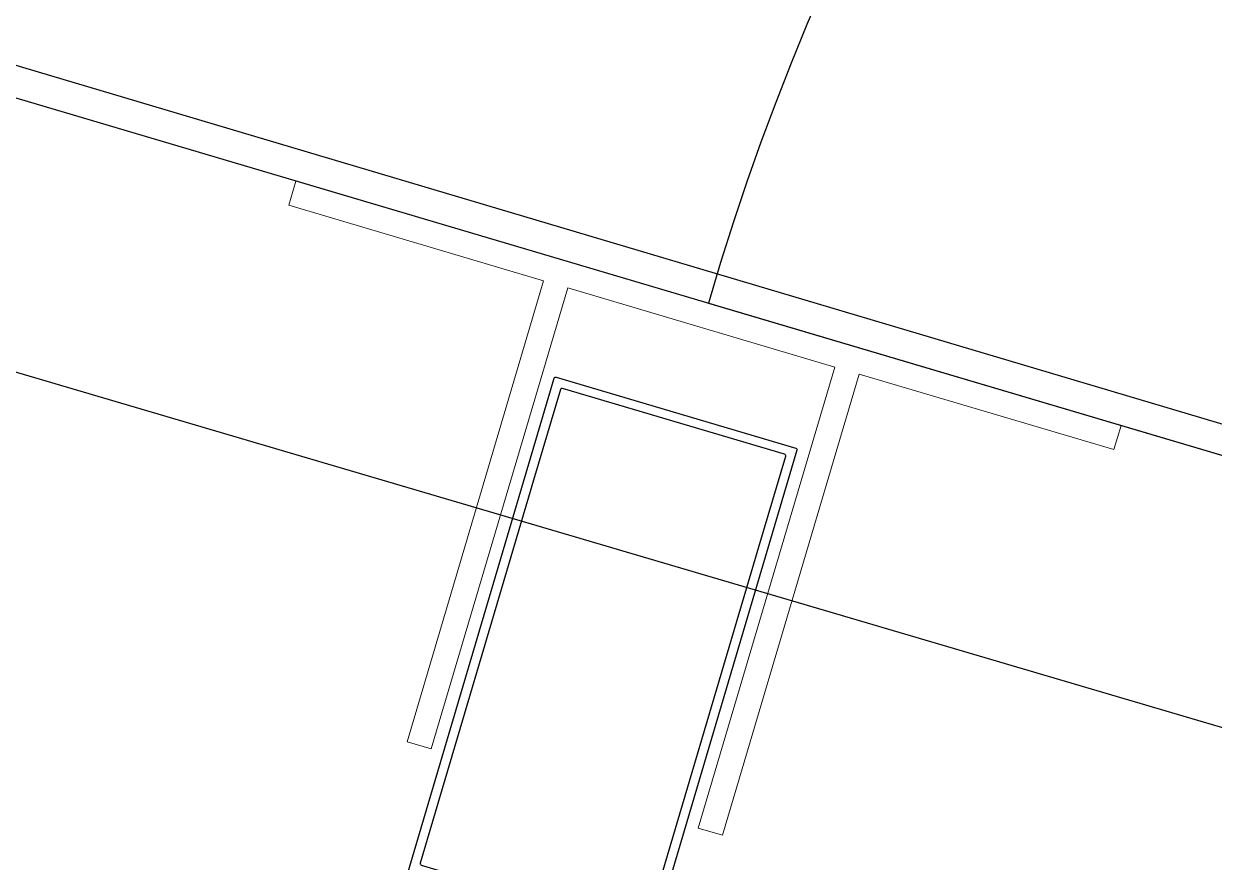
# Model space of a CAD drawing. Header units: millimetres. Extents: x 62878 to 70819, y -67946 to -61850.
# Drawn here: x 66946.26 to 66969.78, y -66993.33 to -66976.77 of the extents above; entities that cross this region are included whole.
import ezdxf

# ---------------------------------------------------------------- set-up
doc = ezdxf.new("R2010")
doc.units = ezdxf.units.MM
for name, color, linetype, lineweight in [('BAP', 41, 'Continuous', 30), ('Dog_dos_yeni', 63, 'Continuous', 5), ('DOGRAMA', 171, 'Continuous', 0)]:
    doc.layers.add(name, color=color, linetype=linetype, lineweight=lineweight)
doc.layers.add('ÇATI K', color=254, linetype='Continuous')

msp = doc.modelspace()

# ---------------------------------------------------------------- linework, layer by layer
msp.add_lwpolyline([(68896.021, -63031.435), (69030.259, -63071.184), (69185.279, -62547.653), (68892.999, -62461.107, 1.044368), (68063.198, -62298.73, 0.204375), (63106.96, -62494.783, 0.353953), (62932.94, -62997.825), (63753.185, -65779.598), (64154.954, -67142.153), (65336.723, -66792.622), (65336.7, -66829.112), (65270.535, -66829.071, 0.626789), (65270.199, -67369.071), (65531.845, -67369.234, 0.926242), (66130.088, -67369.606), (66391.733, -67369.769, 0.626743), (66392.069, -66829.769), (66326.147, -66829.728), (66326.17, -66793.238), (67506.156, -67144.128), (68467.025, -63899.086), (68625.204, -63946.037), (68896.024, -63031.423)], format="xyb")
at = {"layer": 'BAP'}
msp.add_lwpolyline([(66959.79, -66982.288), (67055.672, -67010.69, 1.006698)], format="xyb", close=True, dxfattribs=at)
at = {"layer": 'Dog_dos_yeni'}
msp.add_lwpolyline([(66951.64, -66979.875), (66967.94, -66984.702), (66967.798, -66985.181), (66962.764, -66983.69), (66960.067, -66992.8), (66959.588, -66992.658), (66962.285, -66983.549), (66957.011, -66981.987), (66954.314, -66991.096), (66953.835, -66990.954), (66956.532, -66981.845), (66951.498, -66980.354), (66951.64, -66979.875)], close=True, dxfattribs=at)
at = {"layer": 'DOGRAMA', "lineweight": -2}
msp.add_lwpolyline([(66522.144, -66852.653), (67506.156, -67144.128), (68892.83, -62461.057)], dxfattribs=at)
at = {"layer": 'DOGRAMA', "lineweight": -2, "ltscale": 0.5}
msp.add_lwpolyline([(66953.752, -66993.876), (66956.744, -66983.77, -0.414214), (66956.781, -66983.749), (66961.518, -66985.152, -0.414214), (66961.538, -66985.189), (66958.546, -66995.296, -0.414214)], format="xyb", dxfattribs=at)
msp.add_lwpolyline([(66960.684, -66987.439), (66960.784, -66987.104), (66961.315, -66985.311, 0.414214), (66961.294, -66985.273), (66956.903, -66983.973, 0.414214), (66956.866, -66983.993), (66956.335, -66985.786), (66956.235, -66986.122), (66954.095, -66993.352, 0.414214), (66954.115, -66993.389), (66958.506, -66994.689, 0.414214), (66958.544, -66994.669)], format="xyb", close=True, dxfattribs=at)
at = {"layer": 'ÇATI K', "color": 0}
msp.add_line((67513.159, -67150.8), (66761.639, -66929.276), dxfattribs=at)

doc.saveas('drawing.dxf')
